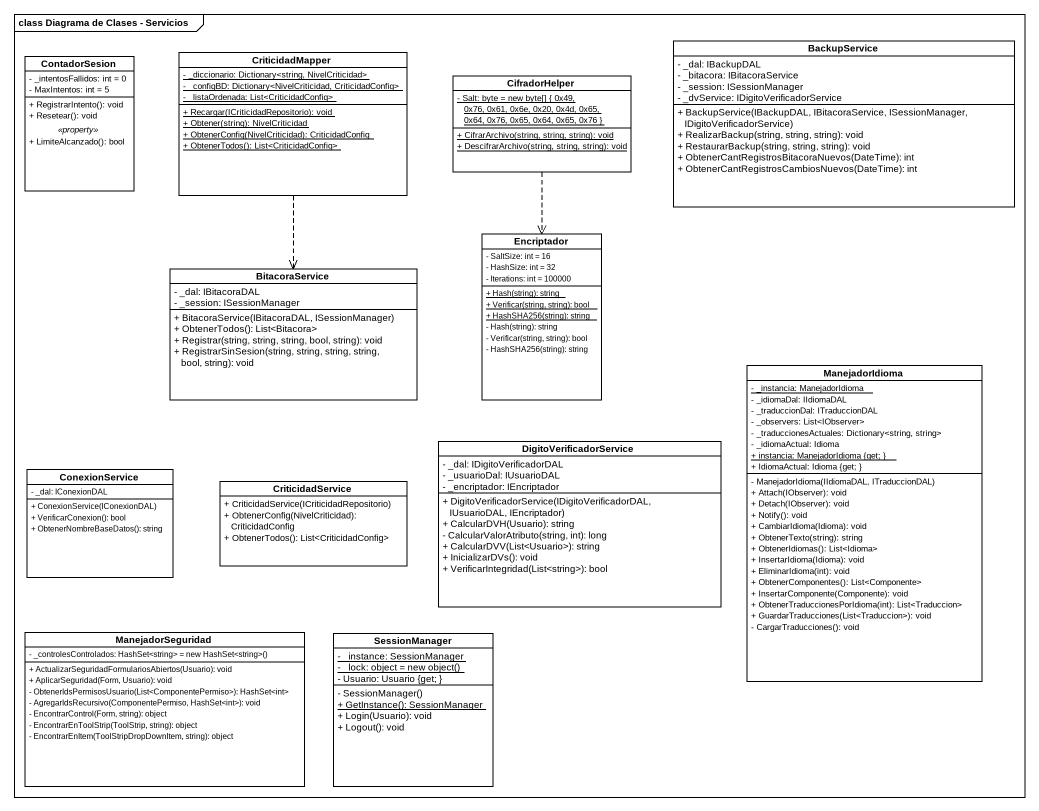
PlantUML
@startuml
mainframe class Diagrama de Clases - Servicios
hide circle
hide empty members
skinparam classAttributeIconSize 0
class ContadorSesion {
  - _intentosFallidos: int = 0
  - MaxIntentos: int = 5
  --
  + RegistrarIntento(): void
  + Resetear(): void
  .. <<property>> ..
  + LimiteAlcanzado(): bool
}
class CriticidadMapper {
  {static} - _diccionario: Dictionary<string, NivelCriticidad>
  {static} - _configBD: Dictionary<NivelCriticidad, CriticidadConfig>
  {static} - _listaOrdenada: List<CriticidadConfig>
  {static} + Recargar(ICriticidadRepositorio): void
  {static} + Obtener(string): NivelCriticidad
  {static} + ObtenerConfig(NivelCriticidad): CriticidadConfig
  {static} + ObtenerTodos(): List<CriticidadConfig>
}
class CifradorHelper {
  {static} - Salt: byte = new byte[] { 0x49, 0x76, 0x61, 0x6e, 0x20, 0x4d, 0x65, 0x64, 0x76, 0x65, 0x64, 0x65, 0x76 }
  {static} + CifrarArchivo(string, string, string): void
  {static} + DescifrarArchivo(string, string, string): void
}
class BackupService {
  - _dal: IBackupDAL
  - _bitacora: IBitacoraService
  - _session: ISessionManager
  - _dvService: IDigitoVerificadorService
  + BackupService(IBackupDAL, IBitacoraService, ISessionManager, IDigitoVerificadorService)
  + RealizarBackup(string, string, string): void
  + RestaurarBackup(string, string, string): void
  + ObtenerCantRegistrosBitacoraNuevos(DateTime): int
  + ObtenerCantRegistrosCambiosNuevos(DateTime): int
}
class Encriptador {
  - SaltSize: int = 16
  - HashSize: int = 32
  - Iterations: int = 100000
  {static} + Hash(string): string
  {static} + Verificar(string, string): bool
  {static} + HashSHA256(string): string
  - Hash(string): string
  - Verificar(string, string): bool
  - HashSHA256(string): string
}
class BitacoraService {
  - _dal: IBitacoraDAL
  - _session: ISessionManager
  + BitacoraService(IBitacoraDAL, ISessionManager)
  + ObtenerTodos(): List<Bitacora>
  + Registrar(string, string, string, bool, string): void
  + RegistrarSinSesion(string, string, string, string, bool, string): void
}
class ManejadorIdioma {
  {static} - _instancia: ManejadorIdioma
  - _idiomaDal: IIdiomaDAL
  - _traduccionDal: ITraduccionDAL
  - _observers: List<IObserver>
  - _traduccionesActuales: Dictionary<string, string>
  - _idiomaActual: Idioma
  {static} + instancia: ManejadorIdioma {get; }
  + IdiomaActual: Idioma {get; }
  - ManejadorIdioma(IIdiomaDAL, ITraduccionDAL)
  + Attach(IObserver): void
  + Detach(IObserver): void
  + Notify(): void
  + CambiarIdioma(Idioma): void
  + ObtenerTexto(string): string
  + ObtenerIdiomas(): List<Idioma>
  + InsertarIdioma(Idioma): void
  + EliminarIdioma(int): void
  + ObtenerComponentes(): List<Componente>
  + InsertarComponente(Componente): void
  + ObtenerTraduccionesPorIdioma(int): List<Traduccion>
  + GuardarTraducciones(List<Traduccion>): void
  - CargarTraducciones(): void
}
class ConexionService {
  - _dal: IConexionDAL
  + ConexionService(IConexionDAL)
  + VerificarConexion(): bool
  + ObtenerNombreBaseDatos(): string
}
class DigitoVerificadorService {
  - _dal: IDigitoVerificadorDAL
  - _usuarioDal: IUsuarioDAL
  - _encriptador: IEncriptador
  + DigitoVerificadorService(IDigitoVerificadorDAL, IUsuarioDAL, IEncriptador)
  + CalcularDVH(Usuario): string
  - CalcularValorAtributo(string, int): long
  + CalcularDVV(List<Usuario>): string
  + InicializarDVs(): void
  + VerificarIntegridad(List<string>): bool
}
class CriticidadService {
  + CriticidadService(ICriticidadRepositorio)
  + ObtenerConfig(NivelCriticidad): CriticidadConfig
  + ObtenerTodos(): List<CriticidadConfig>
}
class ManejadorSeguridad {
  {field} - _controlesControlados: HashSet<string> = new HashSet<string>()
  + ActualizarSeguridadFormulariosAbiertos(Usuario): void
  + AplicarSeguridad(Form, Usuario): void
  - ObtenerIdsPermisosUsuario(List<ComponentePermiso>): HashSet<int>
  - AgregarIdsRecursivo(ComponentePermiso, HashSet<int>): void
  - EncontrarControl(Form, string): object
  - EncontrarEnToolStrip(ToolStrip, string): object
  - EncontrarEnItem(ToolStripDropDownItem, string): object
}
class SessionManager {
  {static} - _instance: SessionManager
  {static} {field} - _lock: object = new object()
  - Usuario: Usuario {get; }
  - SessionManager()
  {static} + GetInstance(): SessionManager
  + Login(Usuario): void
  + Logout(): void
}
CriticidadMapper ..> BitacoraService
CifradorHelper ..> Encriptador
@enduml
